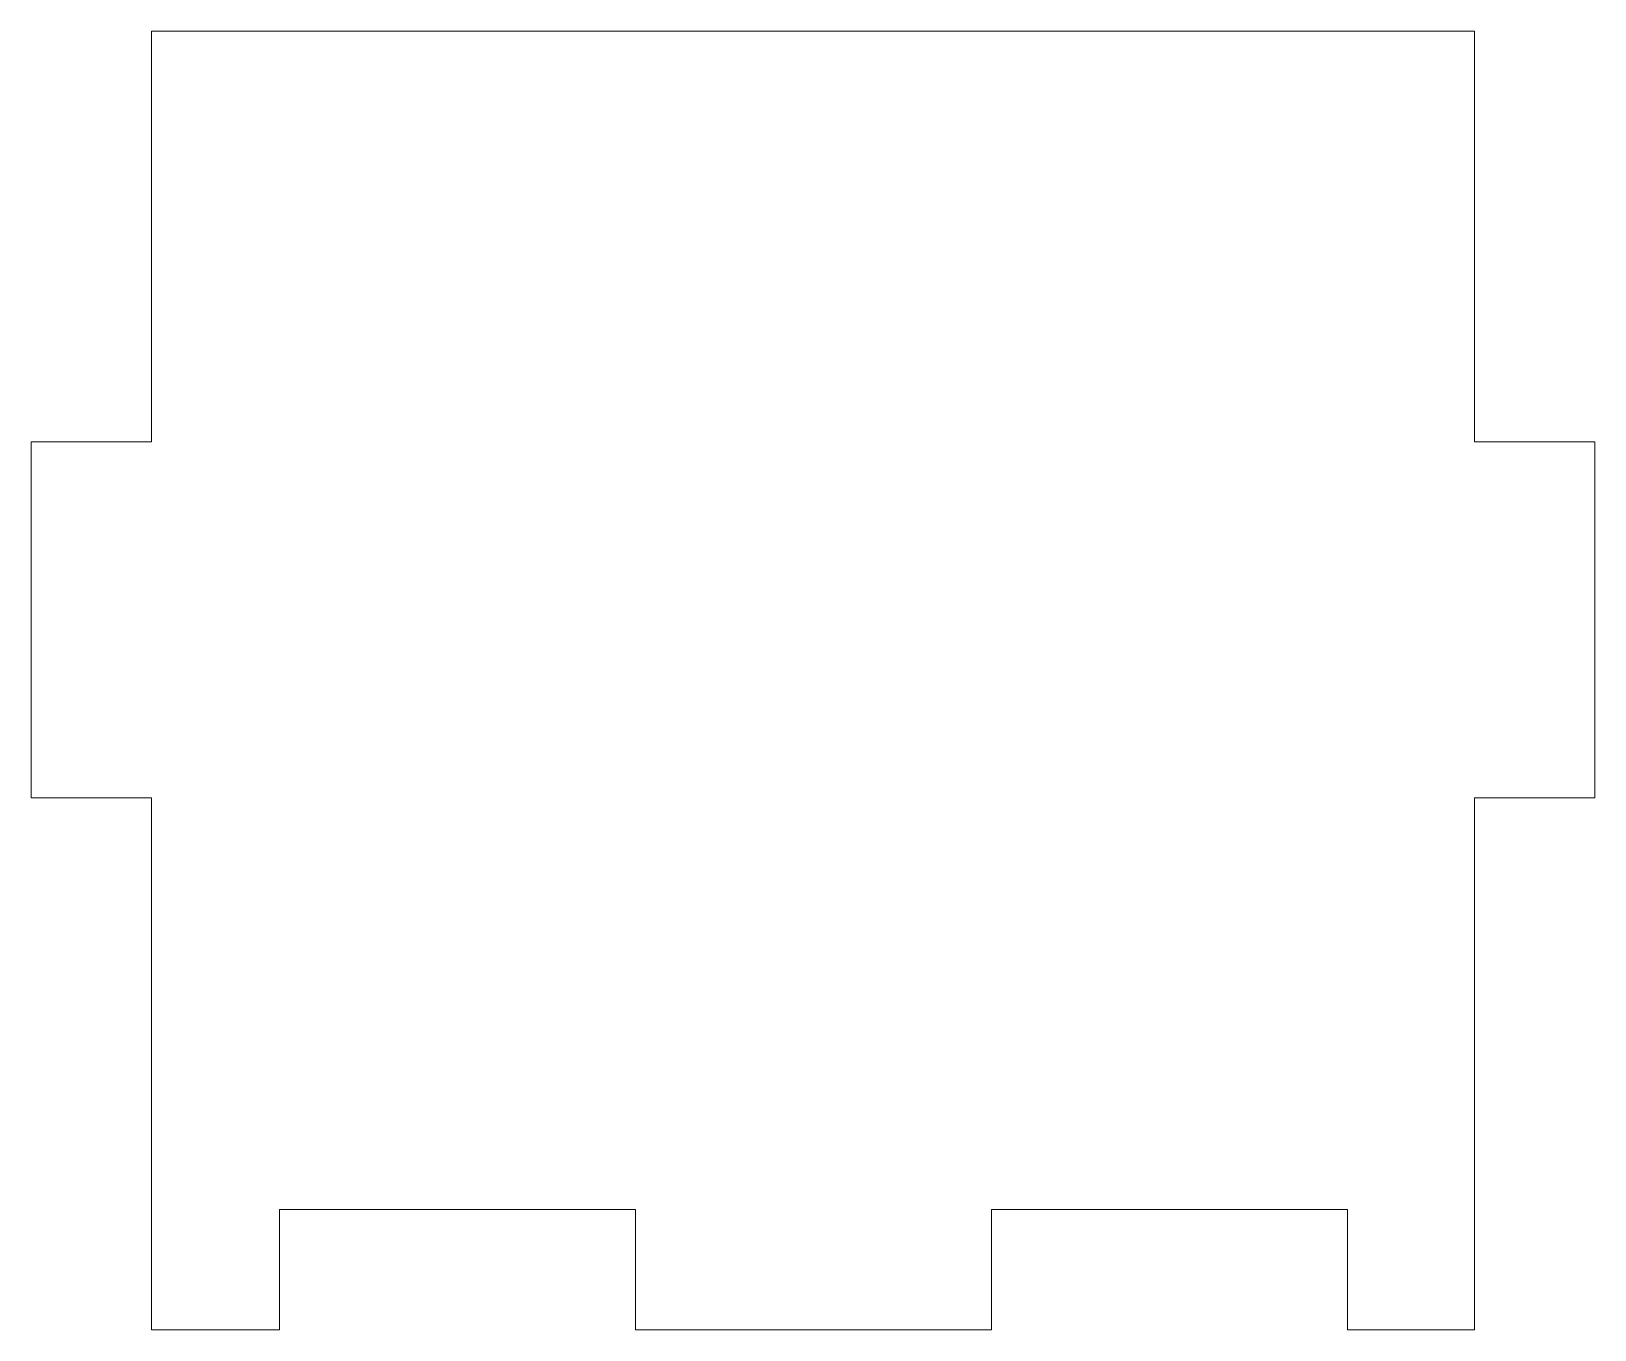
# Model space of a CAD drawing. Header units: inches. Extents: x -11.2 to 11.8, y -8.6 to 8.5.
# Drawn here: x -9.336 to -7.711, y -0.88 to 0.47 of the extents above; entities that cross this region are included whole.
import ezdxf

# ---------------------------------------------------------------- set-up
doc = ezdxf.new("R2010")
doc.units = ezdxf.units.IN
doc.header["$MEASUREMENT"] = 0
doc.layers.add('Tiny token holder', color=7, linetype='Continuous')

msp = doc.modelspace()

# ---------------------------------------------------------------- linework, layer by layer
at = {"layer": 'Tiny token holder', "color": 240, "lineweight": 9}
msp.add_open_spline([(-7.8364, -0.7551), (-7.8364, -0.7551), (-7.8364, -0.3271), (-7.8364, -0.3271), (-7.8364, -0.3271), (-7.8364, -0.3271), (-7.7114, -0.3271), (-7.7114, -0.3271), (-7.7114, -0.3271), (-7.7114, -0.3271), (-7.7114, 0.0429), (-7.7114, 0.0429), (-7.7114, 0.0429), (-7.7114, 0.0429), (-7.8364, 0.0429), (-7.8364, 0.0429), (-7.8364, 0.0429), (-7.8364, 0.0429), (-7.8364, 0.4699), (-7.8364, 0.4699), (-7.8364, 0.4699), (-7.8364, 0.4699), (-9.2114, 0.4699), (-9.2114, 0.4699), (-9.2114, 0.4699), (-9.2114, 0.4699), (-9.2114, 0.0429), (-9.2114, 0.0429), (-9.2114, 0.0429), (-9.2114, 0.0429), (-9.3364, 0.0429), (-9.3364, 0.0429), (-9.3364, 0.0429), (-9.3364, 0.0429), (-9.3364, -0.3271), (-9.3364, -0.3271), (-9.3364, -0.3271), (-9.3364, -0.3271), (-9.2114, -0.3271), (-9.2114, -0.3271), (-9.2114, -0.3271), (-9.2114, -0.3271), (-9.2114, -0.7551), (-9.2114, -0.7551), (-9.2114, -0.7551), (-9.2114, -0.7551), (-9.2114, -0.8801), (-9.2114, -0.8801), (-9.2114, -0.8801), (-9.2114, -0.8801), (-9.0784, -0.8801), (-9.0784, -0.8801), (-9.0784, -0.8801), (-9.0784, -0.8801), (-9.0784, -0.7551), (-9.0784, -0.7551), (-9.0784, -0.7551), (-9.0784, -0.7551), (-8.7084, -0.7551), (-8.7084, -0.7551), (-8.7084, -0.7551), (-8.7084, -0.7551), (-8.7084, -0.8801), (-8.7084, -0.8801), (-8.7084, -0.8801), (-8.7084, -0.8801), (-8.3384, -0.8801), (-8.3384, -0.8801), (-8.3384, -0.8801), (-8.3384, -0.8801), (-8.3384, -0.7551), (-8.3384, -0.7551), (-8.3384, -0.7551), (-8.3384, -0.7551), (-7.9684, -0.7551), (-7.9684, -0.7551), (-7.9684, -0.7551), (-7.9684, -0.7551), (-7.9684, -0.8801), (-7.9684, -0.8801), (-7.9684, -0.8801), (-7.9684, -0.8801), (-7.8364, -0.8801), (-7.8364, -0.8801), (-7.8364, -0.8801), (-7.8364, -0.8801), (-7.8364, -0.7551), (-7.8364, -0.7551)], degree=3, knots=[0, 0, 0, 0, 0.043478, 0.043478, 0.043478, 0.043478, 0.086957, 0.086957, 0.086957, 0.086957, 0.130435, 0.130435, 0.130435, 0.130435, 0.173913, 0.173913, 0.173913, 0.173913, 0.217391, 0.217391, 0.217391, 0.217391, 0.26087, 0.26087, 0.26087, 0.26087, 0.304348, 0.304348, 0.304348, 0.304348, 0.347826, 0.347826, 0.347826, 0.347826, 0.391304, 0.391304, 0.391304, 0.391304, 0.434783, 0.434783, 0.434783, 0.434783, 0.478261, 0.478261, 0.478261, 0.478261, 0.521739, 0.521739, 0.521739, 0.521739, 0.565217, 0.565217, 0.565217, 0.565217, 0.608696, 0.608696, 0.608696, 0.608696, 0.652174, 0.652174, 0.652174, 0.652174, 0.695652, 0.695652, 0.695652, 0.695652, 0.73913, 0.73913, 0.73913, 0.73913, 0.782609, 0.782609, 0.782609, 0.782609, 0.826087, 0.826087, 0.826087, 0.826087, 0.869565, 0.869565, 0.869565, 0.869565, 0.913043, 0.913043, 0.913043, 0.913043, 1, 1, 1, 1], dxfattribs=at)

doc.saveas('drawing.dxf')
